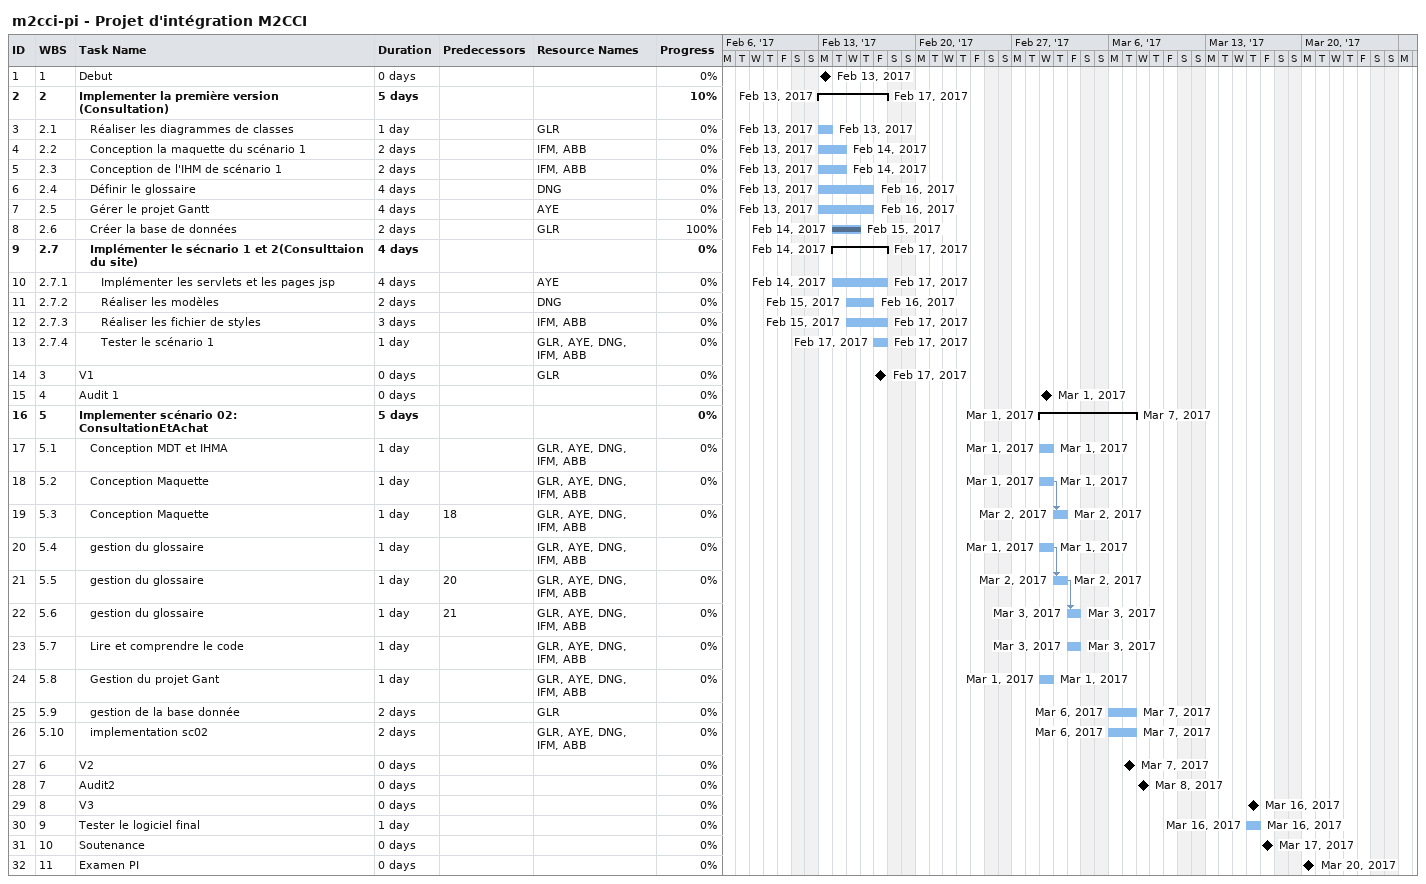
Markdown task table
m2cci-pi - Projet d'intégration M2CCI

| ID | WBS | Task | Duration | Start | Finish | Predecessors | Resources | % complete |
|---|---|---|---|---|---|---|---|---|
| 1 | 1 | Debut | 0d | 2017-02-13 | 2017-02-13 |  |  | 0 |
| 2 | 2 | **Implementer la première version (Consultation)** | 5d | 2017-02-13 | 2017-02-17 |  |  | 10 |
| 3 | 2.1 | Réaliser les diagrammes de classes | 1d | 2017-02-13 | 2017-02-13 |  | GLR | 0 |
| 4 | 2.2 | Conception la maquette du scénario 1 | 2d | 2017-02-13 | 2017-02-14 |  | IFM, ABB | 0 |
| 5 | 2.3 | Conception de l'IHM de scénario 1 | 2d | 2017-02-13 | 2017-02-14 |  | IFM, ABB | 0 |
| 6 | 2.4 | Définir le glossaire | 4d | 2017-02-13 | 2017-02-16 |  | DNG | 0 |
| 7 | 2.5 | Gérer le projet Gantt | 4d | 2017-02-13 | 2017-02-16 |  | AYE | 0 |
| 8 | 2.6 | Créer la base de données | 2d | 2017-02-14 | 2017-02-15 |  | GLR | 100 |
| 9 | 2.7 | **Implémenter le sécnario 1 et 2(Consulttaion du site)** | 4d | 2017-02-14 | 2017-02-17 |  |  | 0 |
| 10 | 2.7.1 | Implémenter les servlets et les pages jsp | 4d | 2017-02-14 | 2017-02-17 |  | AYE | 0 |
| 11 | 2.7.2 | Réaliser les modèles | 2d | 2017-02-15 | 2017-02-16 |  | DNG | 0 |
| 12 | 2.7.3 | Réaliser les fichier de styles | 3d | 2017-02-15 | 2017-02-17 |  | IFM, ABB | 0 |
| 13 | 2.7.4 | Tester le scénario 1 | 1d | 2017-02-17 | 2017-02-17 |  | GLR, AYE, DNG, IFM, ABB | 0 |
| 14 | 3 | V1 | 0d | 2017-02-17 | 2017-02-17 |  | GLR | 0 |
| 15 | 4 | Audit 1 | 0d | 2017-03-01 | 2017-03-01 |  |  | 0 |
| 16 | 5 | **Implementer scénario 02: ConsultationEtAchat** | 5d | 2017-03-01 | 2017-03-07 |  |  | 0 |
| 17 | 5.1 | Conception MDT et IHMA | 1d | 2017-03-01 | 2017-03-01 |  | GLR, AYE, DNG, IFM, ABB | 0 |
| 18 | 5.2 | Conception Maquette | 1d | 2017-03-01 | 2017-03-01 |  | GLR, AYE, DNG, IFM, ABB | 0 |
| 19 | 5.3 | Conception Maquette | 1d | 2017-03-02 | 2017-03-02 | 18 | GLR, AYE, DNG, IFM, ABB | 0 |
| 20 | 5.4 | gestion du glossaire | 1d | 2017-03-01 | 2017-03-01 |  | GLR, AYE, DNG, IFM, ABB | 0 |
| 21 | 5.5 | gestion du glossaire | 1d | 2017-03-02 | 2017-03-02 | 20 | GLR, AYE, DNG, IFM, ABB | 0 |
| 22 | 5.6 | gestion du glossaire | 1d | 2017-03-03 | 2017-03-03 | 21 | GLR, AYE, DNG, IFM, ABB | 0 |
| 23 | 5.7 | Lire et comprendre le code | 1d | 2017-03-03 | 2017-03-03 |  | GLR, AYE, DNG, IFM, ABB | 0 |
| 24 | 5.8 | Gestion du projet Gant | 1d | 2017-03-01 | 2017-03-01 |  | GLR, AYE, DNG, IFM, ABB | 0 |
| 25 | 5.9 | gestion de la base donnée | 2d | 2017-03-06 | 2017-03-07 |  | GLR | 0 |
| 26 | 5.10 | implementation sc02 | 2d | 2017-03-06 | 2017-03-07 |  | GLR, AYE, DNG, IFM, ABB | 0 |
| 27 | 6 | V2 | 0d | 2017-03-07 | 2017-03-07 |  |  | 0 |
| 28 | 7 | Audit2 | 0d | 2017-03-08 | 2017-03-08 |  |  | 0 |
| 29 | 8 | V3 | 0d | 2017-03-16 | 2017-03-16 |  |  | 0 |
| 30 | 9 | Tester le logiciel final | 1d | 2017-03-16 | 2017-03-16 |  |  | 0 |
| 31 | 10 | Soutenance | 0d | 2017-03-17 | 2017-03-17 |  |  | 0 |
| 32 | 11 | Examen PI | 0d | 2017-03-20 | 2017-03-20 |  |  | 0 |
